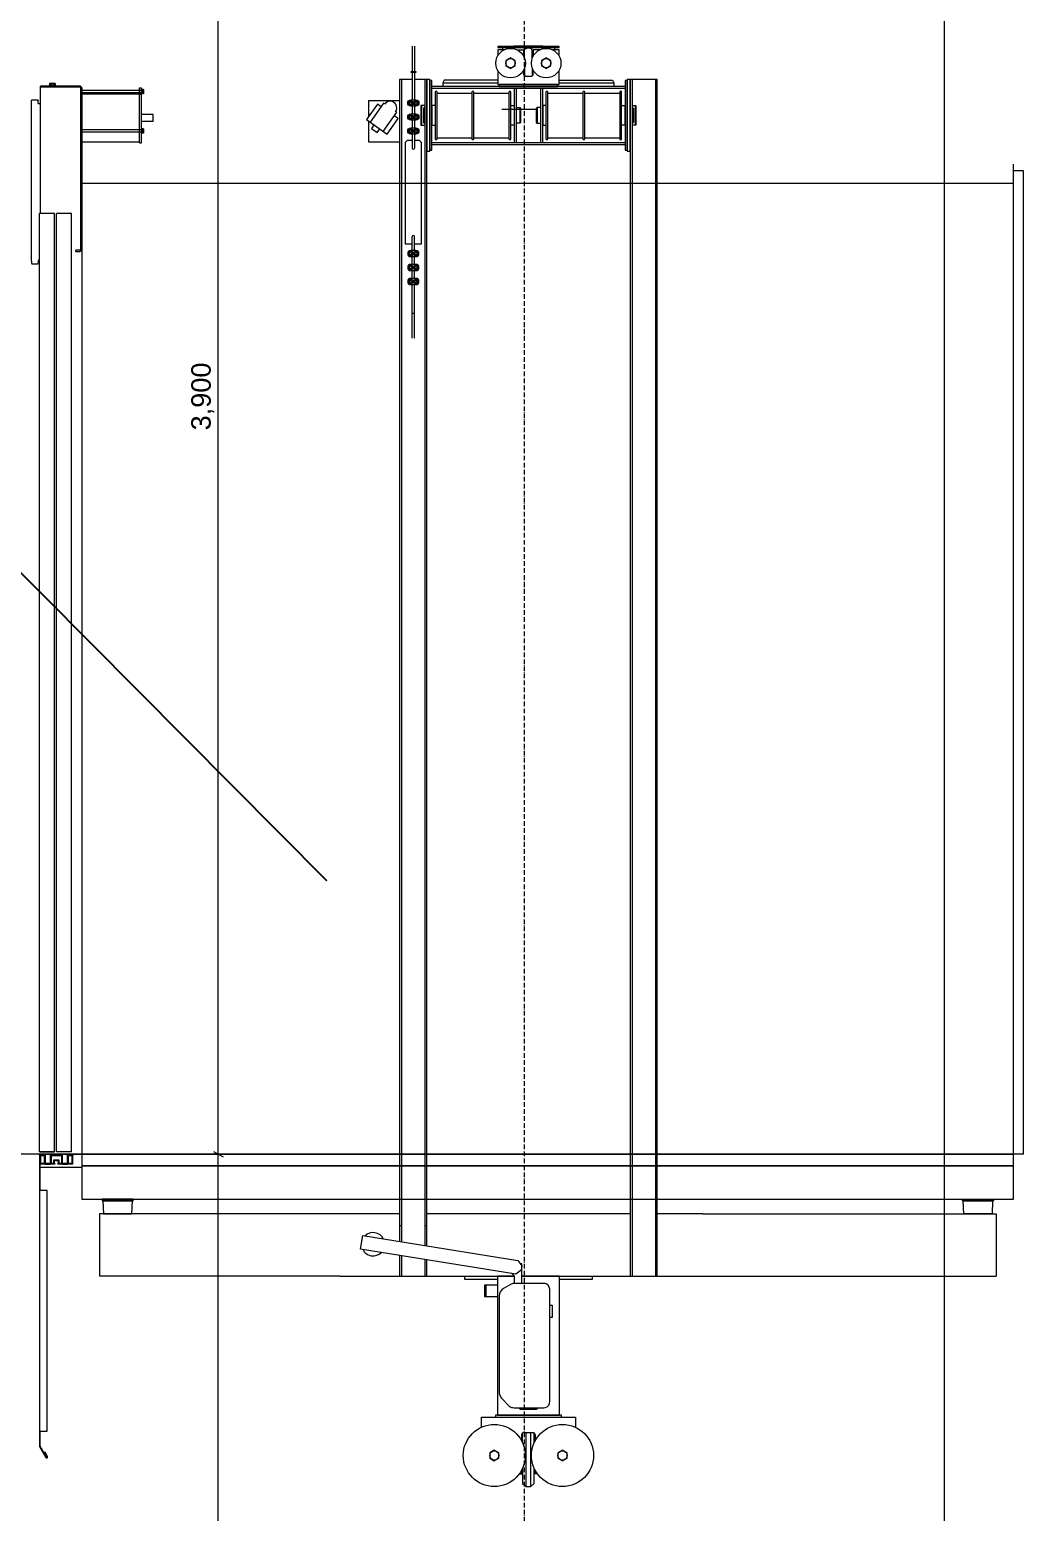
# Model space of a CAD drawing. Header units: millimetres. Extents: x -54677 to 188015, y -4000 to 32873.
# Drawn here: x -16426 to -13867, y 15278 to 19096 of the extents above; entities that cross this region are included whole.
import ezdxf

# ---------------------------------------------------------------- set-up
doc = ezdxf.new("R2010")
doc.units = ezdxf.units.MM
doc.header["$MEASUREMENT"] = 0
doc.linetypes.add('ACAD_ISO10W100', pattern=[18, 12, -3, 0, -3])
for name, color, linetype, lineweight in [('0_Pen_No__1', 7, 'Continuous', 13), ('2D Layer_Pen_No__1', 7, 'Continuous', 13), ('A-95-P_Text_1_50_GA_Pen_No__85', 8, 'Continuous', 20), ('New_A-95-D_1_20_Pen_No__1', 7, 'Continuous', 13)]:
    doc.layers.add(name, color=color, linetype=linetype, lineweight=lineweight)
doc.layers.add('New_A-95-D_1_20', color=7, linetype='Continuous')
doc.styles.add('GENERATED_STYLE_1', font='')
doc.styles.get('GENERATED_STYLE_1').set_extended_font_data('Arial')
doc.dimstyles.new('GENERATED_STYLE__2', dxfattribs={"dimtxt": 50, "dimasz": 19, "dimexe": 0.18, "dimexo": 50, "dimgap": 0.09, "dimtad": 1, "dimdec": 0, "dimzin": 0, "dimdsep": 46, "dimtxsty": 'GENERATED_STYLE_1', "dimblk": 'ARROWHEAD_2', "dimblk1": 'ARROWHEAD_2', "dimblk2": 'ARROWHEAD_2', "dimcen": 0.09, "dimclrd": 7, "dimclre": 7, "dimclrt": 7, "dimadec": 0, "dimazin": 0, "dimtfac": 1, "dimtdec": 4, "dimtmove": 0, "dimatfit": 3, "dimfxl": 1, "dimtolj": 1, "dimtzin": 0, "dimarcsym": 0})
doc.dimstyles.new('GENERATED_STYLE__5', dxfattribs={"dimtxt": 0.18, "dimasz": 36.48, "dimexe": 0.18, "dimexo": 0.0625, "dimgap": 0.09, "dimtad": 0, "dimtih": 1, "dimtoh": 1, "dimdec": 4, "dimzin": 0, "dimdsep": 46, "dimcen": 0.09, "dimadec": 0, "dimazin": 0, "dimtfac": 1, "dimtdec": 4, "dimtmove": 0, "dimatfit": 3, "dimldrblk": 'ARROWHEAD_5', "dimfxl": 1, "dimtolj": 1, "dimtzin": 0, "dimarcsym": 0})

# ---------------------------------------------------------------- blocks, each defined once
blk = doc.blocks.new('*D28')
at = {"layer": 'New_A-95-D_1_20_Pen_No__1', "linetype": 'Continuous'}
for p, q in [((-15922, 16200), (-16593.5, 16200)), ((-15953.3, 16207.2), (-15928.3, 16192.8)), ((-15940.8, 12150), (-15940.8, 16200)), ((-15922, 12150), (-16576.7, 12150)), ((-15953.3, 12157.2), (-15928.3, 12142.8))]:
    blk.add_line(p, q, dxfattribs=at)
at = {"layer": 'New_A-95-D_1_20_Pen_No__1', "insert": (-15950.8, 14089.2), "char_height": 50, "attachment_point": 7, "rotation": 90, "style": 'GENERATED_STYLE_1'}
blk.add_mtext('\\A1;{\\fArial|b0|i0|c0|p34;4,050}', dxfattribs=at)
blk = doc.blocks.new('ARROWHEAD_2')
at = {"color": 0, "linetype": 'Continuous', "lineweight": 0}
for p, q in [((0, 0), (-1, 0)), ((-0.38, -0.66), (0.38, 0.66))]:
    blk.add_line(p, q, dxfattribs=at)
blk = doc.blocks.new('*D29')
at = {"layer": 'New_A-95-D_1_20_Pen_No__1', "linetype": 'Continuous'}
for p, q in [((-15922, 20100), (-16506.7, 20100)), ((-15928.3, 20092.8), (-15953.3, 20107.2)), ((-15940.8, 20100), (-15940.8, 20112.2)), ((-15940.8, 16200), (-15940.8, 20100)), ((-15922, 16200), (-16593.5, 16200)), ((-15953.3, 16207.2), (-15928.3, 16192.8))]:
    blk.add_line(p, q, dxfattribs=at)
at = {"layer": 'New_A-95-D_1_20_Pen_No__1', "insert": (-15950.8, 18064.2), "char_height": 50, "attachment_point": 7, "rotation": 90, "style": 'GENERATED_STYLE_1'}
blk.add_mtext('\\A1;{\\fArial|b0|i0|c0|p34;3,900}', dxfattribs=at)
blk = doc.blocks.new('*D31')
at = {"layer": 'New_A-95-D_1_20_Pen_No__1', "linetype": 'Continuous'}
for p, q in [((-14051.2, 20100), (-16506.7, 20100)), ((-14057.4, 20092.8), (-14082.4, 20107.2)), ((-14069.9, 20100), (-14069.9, 20112.2)), ((-14069.9, -1350), (-14069.9, 20100)), ((-14051.2, -1350), (-16506.7, -1350)), ((-14082.4, -1342.8), (-14057.4, -1357.2)), ((-14069.9, -1362.2), (-14069.9, -1350))]:
    blk.add_line(p, q, dxfattribs=at)
at = {"layer": 'New_A-95-D_1_20_Pen_No__1', "insert": (-14079.9, 9270.1), "char_height": 50, "attachment_point": 7, "rotation": 90, "style": 'GENERATED_STYLE_1'}
blk.add_mtext('\\A1;{\\fArial|b0|i0|c0|p34;21,450}', dxfattribs=at)
blk = doc.blocks.new('ARROWHEAD_5')
at = {"color": 0, "linetype": 'Continuous', "lineweight": 0}
blk.add_line((0, 0), (-1, 0), dxfattribs=at)
blk.add_solid([(-1, 0.2679), (0, 0), (-1, -0.2679), (-1, 0.2679)], dxfattribs=at)

msp = doc.modelspace()

# ---------------------------------------------------------------- hatches: boundary and pattern name
at = {"layer": '0_Pen_No__1', "linetype": 'Continuous'}
msp.add_hatch(color=256, dxfattribs=at).paths.add_polyline_path([(-15432.1, 18988.9), (-15444.1, 18988.9), (-15444.1, 18985.9), (-15432.1, 18985.9)])

# ---------------------------------------------------------------- linework, layer by layer
for p, q in [((-15441.1, 19053.5), (-15441.1, 18915.3)), ((-15435.1, 19053.5), (-15435.1, 18915.3)), ((-15203.6, 19044.6), (-15220.7, 19044.6)), ((-15220.7, 19044.6), (-15220.7, 19028.8)), ((-15208.7, 19050.8), (-15208.7, 19044.6)), ((-15192.7, 19050.8), (-15192.7, 19047.9)), ((-15171.5, 19044.6), (-15154.2, 19044.6)), ((-15154.2, 19044.6), (-15154.2, 19028.4)), ((-15152.4, 19040.1), (-15151.7, 19042.7)), ((-15152.4, 19024.6), (-15152.4, 19040.1)), ((-15151.7, 19023), (-15151.7, 19045.2)), ((-15131.7, 19023), (-15131.7, 19045.2)), ((-15131, 19040.1), (-15131.7, 19042.7)), ((-15131, 19024.6), (-15131, 19040.1)), ((-15111.9, 19044.6), (-15129.2, 19044.6)), ((-15129.2, 19044.6), (-15129.2, 19028.4)), ((-15090.7, 19050.8), (-15090.7, 19047.9)), ((-15062.7, 19044.6), (-15079.8, 19044.6)), ((-15074.7, 19050.8), (-15074.7, 19044.6)), ((-15062.7, 19028.8), (-15062.7, 19044.6)), ((-15441.1, 18988.9), (-15435.1, 18988.9)), ((-15220.7, 18991.3), (-15220.7, 18955.1)), ((-15154.2, 18991.8), (-15154.2, 18981.1)), ((-15152.4, 18995.6), (-15152.4, 18980.1)), ((-15152.4, 18980.1), (-15151.7, 18977.5)), ((-15151.7, 18997.2), (-15151.7, 18977.1)), ((-15131.7, 18997.2), (-15131.7, 18977.1)), ((-15131, 18980.1), (-15131.7, 18977.5)), ((-15131, 18995.4), (-15131, 18980.1)), ((-15129.2, 18981.1), (-15129.2, 18991.8)), ((-15062.7, 18955.1), (-15062.7, 18991.5)), ((-16297.4, 18951), (-16398.1, 18951)), ((-16398.1, 18622.9), (-16398.1, 18951)), ((-16297.4, 18948), (-16398.1, 18948)), ((-16297.4, 18948), (-16398.1, 18948)), ((-16377.1, 18952.4), (-16359.1, 18952.4)), ((-16377.1, 18952.4), (-16377.1, 18951)), ((-16377.1, 18951), (-16359.1, 18951)), ((-16374.6, 18957.9), (-16375.6, 18957.3)), ((-16375.6, 18957.3), (-16375.6, 18952.4)), ((-16360.6, 18952.4), (-16375.6, 18952.4)), ((-16361.6, 18957.9), (-16374.6, 18957.9)), ((-16371.9, 18957.3), (-16371.9, 18952.4)), ((-16371.9, 18957.3), (-16371.9, 18952.4)), ((-16364.4, 18957.3), (-16364.4, 18952.4)), ((-16364.4, 18957.3), (-16364.4, 18952.4)), ((-16361.6, 18957.9), (-16360.6, 18957.3)), ((-16360.6, 18957.3), (-16360.6, 18952.4)), ((-16359.1, 18952.4), (-16359.1, 18951)), ((-16297.4, 18951), (-16337, 18951)), ((-16294.7, 18530.7), (-16294.7, 18945.3)), ((-16291.7, 18945.3), (-16291.7, 16200)), ((-16291.7, 18945.3), (-16291.7, 18530.7)), ((-16143.7, 18805), (-16143.7, 18946.5)), ((-16143.7, 18946.5), (-16138.7, 18946.5)), ((-16138.7, 18805), (-16138.7, 18946.5)), ((-16138.7, 18942), (-16138.7, 18931)), ((-16137.1, 18942), (-16138.7, 18942)), ((-16137.1, 18942.3), (-16137.1, 18930.7)), ((-16133.6, 18942.3), (-16137.1, 18942.3)), ((-16137.1, 18942), (-16137.1, 18931)), ((-16133.1, 18941.5), (-16133.6, 18942.3)), ((-16133.1, 18931.5), (-16133.1, 18941.5)), ((-15468.7, 18968.1), (-15468.7, 15974.1)), ((-15408.7, 18968.1), (-15408.7, 15964.5)), ((-14892.7, 18950.1), (-15390.7, 18950.1)), ((-14892.7, 18945.1), (-15390.7, 18945.1)), ((-15358.5, 18966.3), (-15361.7, 18959.3)), ((-15361.7, 18959.3), (-15361.7, 18950.1)), ((-15361.7, 18959.3), (-15220.7, 18959.3)), ((-15220.7, 18966.3), (-15358.5, 18966.3)), ((-15220.7, 18955.1), (-15062.7, 18955.1)), ((-15178.2, 18945.1), (-15178.2, 18805.1)), ((-15173.2, 18945.1), (-15173.2, 18805.1)), ((-15149.7, 18976.6), (-15133.7, 18976.6)), ((-15110.2, 18945.1), (-15110.2, 18805.1)), ((-15105.2, 18945.1), (-15105.2, 18805.1)), ((-15062.7, 18966.3), (-14925, 18966.3)), ((-15062.7, 18959.3), (-14921.7, 18959.3)), ((-14925, 18966.3), (-14921.7, 18959.3)), ((-14921.7, 18959.3), (-14921.7, 18950.1)), ((-14874.7, 18968.1), (-14874.7, 15886.1)), ((-14814.7, 18968.1), (-14814.7, 15886.1)), ((-16421.7, 18500), (-16421.7, 18914)), ((-16418.7, 18915.9), (-16412.7, 18915.9)), ((-16412.7, 18915.9), (-16406.7, 18915.9)), ((-16404.7, 18906.5), (-16404.7, 18914)), ((-16404.7, 18906.5), (-16400.6, 18906.5)), ((-16143.7, 18939.5), (-16291.7, 18939.5)), ((-16143.7, 18933.5), (-16291.7, 18933.5)), ((-16291.7, 18931), (-16143.7, 18931)), ((-16138.7, 18940), (-16143.7, 18940)), ((-16143.7, 18933), (-16143.7, 18940)), ((-16137.1, 18939.5), (-16143.7, 18939.5)), ((-16137.1, 18933.5), (-16143.7, 18933.5)), ((-16138.7, 18933), (-16143.7, 18933)), ((-16143.7, 18807), (-16143.7, 18931)), ((-16138.7, 18929.4), (-16143.7, 18929.4)), ((-16138.7, 18929.4), (-16143.7, 18929.4)), ((-16137.1, 18939.6), (-16138.7, 18939.6)), ((-16137.1, 18933.4), (-16138.7, 18933.4)), ((-16137.1, 18931), (-16138.7, 18931)), ((-16133.6, 18939.4), (-16137.1, 18939.4)), ((-16133.6, 18939.4), (-16137.1, 18939.4)), ((-16133.6, 18933.6), (-16137.1, 18933.6)), ((-16133.6, 18933.6), (-16137.1, 18933.6)), ((-16133.6, 18930.7), (-16137.1, 18930.7)), ((-16133.1, 18931.5), (-16133.6, 18930.7)), ((-15530.7, 18904.8), (-15558.8, 18864.6)), ((-15473.7, 18912.6), (-15553.7, 18912.6)), ((-15553.7, 18912.6), (-15553.7, 18871.9)), ((-15514.6, 18906.9), (-15549, 18857.8)), ((-15520.9, 18897.9), (-15530.7, 18904.8)), ((-15511.7, 18904.9), (-15514.6, 18906.9)), ((-15377, 18933.1), (-15287, 18933.1)), ((-15282, 18933.1), (-15192, 18933.1)), ((-15091.5, 18933.1), (-15001.5, 18933.1)), ((-14996.5, 18933.1), (-14906.5, 18933.1)), ((-16136.2, 18878), (-16138.7, 18878.7)), ((-16108.2, 18878), (-16136.2, 18878)), ((-16108.2, 18860), (-16108.2, 18878)), ((-15515.4, 18834.2), (-15481, 18883.4)), ((-15505.6, 18827.4), (-15477.5, 18867.5)), ((-15477.5, 18867.5), (-15487.3, 18874.4)), ((-15481, 18883.4), (-15483.9, 18885.4)), ((-15441.1, 18899.3), (-15441.1, 18879.3)), ((-15435.1, 18899.3), (-15435.1, 18879.3)), ((-15410, 18895.6), (-15412, 18893.6)), ((-15412, 18893.6), (-15412, 18857.6)), ((-15408.7, 18895.6), (-15410, 18895.6)), ((-15410, 18895.6), (-15410, 18855.6)), ((-15390.7, 18895.6), (-15390.4, 18895.6)), ((-15382, 18900.6), (-15390.4, 18900.6)), ((-15390.4, 18900.6), (-15390.4, 18850.6)), ((-15210.4, 18891.2), (-15162, 18891.2)), ((-15187, 18900.6), (-15178.6, 18900.6)), ((-15178.6, 18900.6), (-15178.6, 18850.6)), ((-15178.6, 18895.6), (-15178.2, 18895.6)), ((-15173.2, 18895.6), (-15164, 18895.6)), ((-15164, 18895.6), (-15162, 18893.6)), ((-15164, 18895.6), (-15164, 18855.6)), ((-15162, 18893.6), (-15162, 18857.6)), ((-15162, 18891.2), (-15121.4, 18891.2)), ((-15119.4, 18895.6), (-15121.4, 18893.6)), ((-15121.4, 18893.6), (-15121.4, 18857.6)), ((-15110.2, 18895.6), (-15119.4, 18895.6)), ((-15119.4, 18895.6), (-15119.4, 18855.6)), ((-15105.2, 18895.6), (-15104.9, 18895.6)), ((-15096.5, 18900.6), (-15104.9, 18900.6)), ((-15104.9, 18900.6), (-15104.9, 18850.6)), ((-14901.5, 18900.6), (-14893.1, 18900.6)), ((-14893.1, 18900.6), (-14893.1, 18850.6)), ((-14893.1, 18895.6), (-14892.7, 18895.6)), ((-14874.7, 18900.6), (-14864.7, 18900.6)), ((-14874.7, 18895.6), (-14873.4, 18895.6)), ((-14873.4, 18895.6), (-14871.4, 18893.6)), ((-14873.4, 18895.6), (-14873.4, 18855.6)), ((-14871.4, 18893.6), (-14871.4, 18857.6)), ((-14866.7, 18900.6), (-14866.7, 18850.6)), ((-14864.7, 18900.6), (-14864.7, 18850.6)), ((-16143.7, 18838.2), (-16291.7, 18838.2)), ((-16143.7, 18832.2), (-16291.7, 18832.2)), ((-16137.1, 18838.2), (-16143.7, 18838.2)), ((-16137.1, 18832.2), (-16143.7, 18832.2)), ((-16136.2, 18860), (-16138.7, 18859.3)), ((-16138.7, 18840.7), (-16138.7, 18829.7)), ((-16137.1, 18840.7), (-16138.7, 18840.7)), ((-16137.1, 18838.3), (-16138.7, 18838.3)), ((-16137.1, 18832.1), (-16138.7, 18832.1)), ((-16137.1, 18829.7), (-16138.7, 18829.7)), ((-16137.1, 18841), (-16137.1, 18829.5)), ((-16133.6, 18841), (-16137.1, 18841)), ((-16137.1, 18840.7), (-16137.1, 18829.7)), ((-16133.6, 18838.1), (-16137.1, 18838.1)), ((-16133.6, 18838.1), (-16137.1, 18838.1)), ((-16133.6, 18832.4), (-16137.1, 18832.4)), ((-16133.6, 18832.4), (-16137.1, 18832.4)), ((-16133.6, 18829.5), (-16137.1, 18829.5)), ((-16108.2, 18860), (-16136.2, 18860)), ((-16133.1, 18840.2), (-16133.6, 18841)), ((-16133.1, 18830.2), (-16133.6, 18829.5)), ((-16133.1, 18830.2), (-16133.1, 18840.2)), ((-15558.8, 18864.6), (-15505.6, 18827.4)), ((-15553.7, 18861.1), (-15553.7, 18807.6)), ((-15539.6, 18851.2), (-15546.2, 18841.7)), ((-15546.2, 18841.7), (-15531.4, 18831.4)), ((-15531.4, 18831.4), (-15524.8, 18840.8)), ((-15441.1, 18863.3), (-15441.1, 18843.3)), ((-15441.1, 18827.3), (-15441.1, 18791.5)), ((-15435.1, 18863.3), (-15435.1, 18843.3)), ((-15435.1, 18827.3), (-15435.1, 18791.5)), ((-15412, 18857.6), (-15410, 18855.6)), ((-15410, 18855.6), (-15408.7, 18855.6)), ((-15390.7, 18855.6), (-15390.4, 18855.6)), ((-15390.4, 18850.6), (-15382, 18850.6)), ((-15178.6, 18850.6), (-15187, 18850.6)), ((-15178.6, 18855.6), (-15178.2, 18855.6)), ((-15164, 18855.6), (-15173.2, 18855.6)), ((-15162, 18857.6), (-15164, 18855.6)), ((-15121.4, 18857.6), (-15119.4, 18855.6)), ((-15119.4, 18855.6), (-15110.2, 18855.6)), ((-15105.2, 18855.6), (-15104.9, 18855.6)), ((-15104.9, 18850.6), (-15096.5, 18850.6)), ((-14893.1, 18850.6), (-14901.5, 18850.6)), ((-14893.1, 18855.6), (-14892.7, 18855.6)), ((-14873.4, 18855.6), (-14874.7, 18855.6)), ((-14864.7, 18850.6), (-14874.7, 18850.6)), ((-14871.4, 18857.6), (-14873.4, 18855.6)), ((-16291.7, 18807), (-16143.7, 18807)), ((-16143.7, 18805), (-16138.7, 18805)), ((-15553.7, 18807.6), (-15473.7, 18807.6)), ((-14892.7, 18805.1), (-15390.7, 18805.1)), ((-14892.7, 18800.1), (-15390.7, 18800.1)), ((-15377, 18818.1), (-15287, 18818.1)), ((-15282, 18818.1), (-15192, 18818.1)), ((-15091.5, 18818.1), (-15001.5, 18818.1)), ((-14996.5, 18818.1), (-14906.5, 18818.1)), ((-13891.7, 18733.1), (-13891.7, 18750.1)), ((-13891.7, 16200.1), (-13891.7, 18733.1)), ((-13866.7, 18733.1), (-13891.7, 18733.1)), ((-13866.7, 16200.1), (-13866.7, 18733.1)), ((-13891.7, 18700.1), (-16291.7, 18700.1)), ((-16401.4, 16205.9), (-16401.4, 18622.9)), ((-16362.7, 18622.9), (-16401.4, 18622.9)), ((-16362.7, 16205.9), (-16362.7, 18622.9)), ((-16357.7, 16205.9), (-16357.7, 18622.9)), ((-16319, 18622.9), (-16357.7, 18622.9)), ((-16319, 16205.9), (-16319, 18622.9)), ((-15441.1, 18527.7), (-15441.1, 18563.5)), ((-15435.1, 18527.7), (-15435.1, 18563.5)), ((-16297.4, 18528), (-16307.7, 18528)), ((-16307.7, 18525), (-16307.7, 18528)), ((-16307.7, 18525), (-16297.4, 18525)), ((-16294.7, 18530.7), (-16294.7, 18535.2)), ((-16421.7, 18500), (-16421.7, 18495)), ((-16418.7, 18493), (-16412.7, 18493)), ((-16412.7, 18493), (-16406.2, 18493)), ((-16404.7, 18501), (-16404.7, 18495)), ((-16401.4, 18502.5), (-16403.2, 18502.5)), ((-15441.1, 18491.7), (-15441.1, 18511.7)), ((-15435.1, 18491.7), (-15435.1, 18511.7)), ((-15441.1, 18455.7), (-15441.1, 18475.7)), ((-15435.1, 18455.7), (-15435.1, 18475.7)), ((-15441.1, 18301.4), (-15441.1, 18439.7)), ((-15435.1, 18301.4), (-15435.1, 18439.7)), ((-15441.1, 18366), (-15435.1, 18366)), ((-16401.7, 16200), (-16396.6, 16200)), ((-16401.7, 16198), (-16401.7, 16200)), ((-16399.7, 16198), (-16401.7, 16198)), ((-16401.4, 16205.9), (-16362.7, 16205.9)), ((-16362.7, 16205.9), (-16400.2, 16205.9)), ((-16399.7, 16174), (-16399.7, 16198)), ((-16397.7, 16176.5), (-16397.7, 16196.5)), ((-16397.2, 16197), (-16389.8, 16197)), ((-16396.6, 16200), (-16396.6, 16199)), ((-16392, 16199), (-16396.6, 16199)), ((-16392, 16200), (-16392, 16199)), ((-16392, 16200), (-16387.8, 16200)), ((-16389.8, 16197), (-16388.8, 16196)), ((-16388.8, 16196), (-16388.8, 16176.5)), ((-16386.8, 16199), (-16387.8, 16200)), ((-16386.8, 16199), (-16386.8, 16176.5)), ((-16371.6, 16200), (-16372.6, 16199)), ((-16372.6, 16176.5), (-16372.6, 16199)), ((-16371.6, 16200), (-16369.2, 16200)), ((-16370.6, 16195.5), (-16369.1, 16197)), ((-16370.6, 16176.5), (-16370.6, 16195.5)), ((-16369.2, 16200), (-16369.2, 16199)), ((-16364.6, 16199), (-16369.2, 16199)), ((-16369.1, 16197), (-16345.8, 16197)), ((-16364.6, 16200), (-16360, 16200)), ((-16364.6, 16200), (-16364.6, 16199)), ((-16360, 16200), (-16360, 16199)), ((-16355.4, 16199), (-16360, 16199)), ((-16319, 16205.9), (-16357.7, 16205.9)), ((-16355.4, 16200), (-16355.4, 16199)), ((-16355.4, 16200), (-16350.8, 16200)), ((-16350.8, 16200), (-16350.8, 16199)), ((-16350.8, 16199), (-16346.2, 16199)), ((-16346.2, 16200), (-16343.8, 16200)), ((-16346.2, 16200), (-16346.2, 16199)), ((-16345.8, 16197), (-16344.8, 16196)), ((-16344.8, 16196), (-16344.8, 16176.5)), ((-16342.8, 16199), (-16343.8, 16200)), ((-16342.8, 16199), (-16342.8, 16176.5)), ((-16327.6, 16200), (-16328.6, 16199)), ((-16328.6, 16176.5), (-16328.6, 16199)), ((-16327.6, 16200), (-16323.5, 16200)), ((-16326.6, 16196), (-16325.6, 16197)), ((-16326.6, 16176.5), (-16326.6, 16196)), ((-16325.6, 16197), (-16318.2, 16197)), ((-16323.5, 16200), (-16323.5, 16199)), ((-16318.9, 16199), (-16323.5, 16199)), ((-16318.9, 16200), (-16314.7, 16200)), ((-16318.9, 16200), (-16318.9, 16199)), ((-16317.7, 16196.5), (-16317.7, 16176.5)), ((-16313.7, 16198), (-16315.7, 16198)), ((-16315.7, 16198), (-16315.7, 16174)), ((-16313.7, 16199), (-16314.7, 16200)), ((-16313.7, 16199), (-16313.7, 16198)), ((-16291.7, 16200.1), (-13891.7, 16200.1)), ((-13866.7, 16200.1), (-13891.7, 16200.1)), ((-16361.2, 16174), (-16399.7, 16174)), ((-16389.3, 16176), (-16397.2, 16176)), ((-16386.3, 16176), (-16373.1, 16176)), ((-16373.1, 16176), (-16386.3, 16176)), ((-16386.2, 16176), (-16386.2, 16174)), ((-16386.2, 16174), (-16373.2, 16174)), ((-16373.2, 16176), (-16373.2, 16174)), ((-16365.4, 16176), (-16370.1, 16176)), ((-16364.9, 16184.5), (-16364.9, 16176.5)), ((-16351, 16185), (-16364.4, 16185)), ((-16352.5, 16183), (-16362.9, 16183)), ((-16362.9, 16183), (-16362.9, 16176)), ((-16362.9, 16176), (-16361.2, 16176)), ((-16361.2, 16176), (-16361.2, 16174)), ((-16354.2, 16176), (-16352.5, 16176)), ((-16354.2, 16174), (-16354.2, 16176)), ((-16315.7, 16174), (-16354.2, 16174)), ((-16352.5, 16176), (-16352.5, 16183)), ((-16350.5, 16176.5), (-16350.5, 16184.5)), ((-16345.3, 16176), (-16350, 16176)), ((-16342.3, 16176), (-16329.1, 16176)), ((-16329.1, 16176), (-16342.3, 16176)), ((-16342.2, 16176), (-16342.2, 16174)), ((-16342.2, 16174), (-16329.2, 16174)), ((-16329.2, 16176), (-16329.2, 16174)), ((-16318.2, 16176), (-16326.1, 16176)), ((-15627.2, 16046.1), (-16246.7, 16046.1)), ((-16246.7, 16046.1), (-16246.7, 15886.1)), ((-14692.1, 16046.1), (-13936.8, 16046.1)), ((-13936.8, 16046.1), (-13936.8, 15886.1)), ((-15473.7, 16016.1), (-15468.7, 16016.1)), ((-15408.7, 16016.1), (-15403.7, 16016.1)), ((-15574.1, 15955.6), (-15568.6, 15990.2)), ((-15568.6, 15990.2), (-15168.7, 15925.9)), ((-15174.3, 15891.3), (-15574.1, 15955.6)), ((-15468.7, 15938.7), (-15468.7, 15886.1)), ((-15408.7, 15929), (-15408.7, 15886.1)), ((-15168.7, 15925.9), (-15158.8, 15912.1)), ((-15627.2, 15886.1), (-16246.7, 15886.1)), ((-15306.7, 15886.1), (-15306.7, 15878.1)), ((-15184.7, 15892.9), (-15178.7, 15886.9)), ((-15178.7, 15886.9), (-15178.7, 15867.1)), ((-15160.5, 15901.3), (-15174.3, 15891.3)), ((-15158.7, 15917.9), (-15163, 15917.9)), ((-15158.8, 15912.1), (-15160.5, 15901.3)), ((-15158.7, 15867.1), (-15158.7, 15917.9)), ((-14976.7, 15878.1), (-14976.7, 15886.1)), ((-14692.1, 15886.1), (-13936.8, 15886.1)), ((-15306.7, 15878.1), (-15221.7, 15878.1)), ((-15221.7, 15863.1), (-15254.7, 15863.1)), ((-15254.7, 15863.1), (-15254.7, 15833.1)), ((-15251.7, 15863.1), (-15251.7, 15833.1)), ((-15061.7, 15878.1), (-14976.7, 15878.1)), ((-15254.7, 15833.1), (-15221.7, 15833.1)), ((-15086.7, 15811.1), (-15080.7, 15811.1)), ((-15080.7, 15811.1), (-15080.7, 15779.1)), ((-15080.7, 15779.1), (-15086.7, 15779.1)), ((-15162.7, 15543.6), (-15120.7, 15543.6)), ((-15262.7, 15496.8), (-15262.7, 15523.1)), ((-15262.7, 15523.1), (-15020.7, 15523.1)), ((-15020.7, 15523.1), (-15020.7, 15496.8)), ((-15158.7, 15461.3), (-15158.7, 15478.1)), ((-15156.7, 15457.4), (-15156.7, 15482.1)), ((-15153.7, 15483.1), (-15129.7, 15483.1)), ((-15147.7, 15344.1), (-15147.7, 15483.1)), ((-15135.7, 15344.1), (-15135.7, 15483.1)), ((-15126.7, 15457.4), (-15126.7, 15482.1)), ((-15124.7, 15478.1), (-15124.7, 15461.3)), ((-15156.7, 15390.9), (-15156.7, 15352.1)), ((-15126.7, 15352.1), (-15126.7, 15390.9)), ((-15165.2, 15376.6), (-15158.7, 15376.6)), ((-15158.7, 15376.6), (-15158.7, 15387)), ((-15156.7, 15352.1), (-15147.7, 15344.1)), ((-15135.7, 15344.1), (-15126.7, 15352.1)), ((-15124.7, 15376.6), (-15124.7, 15387)), ((-15118.3, 15376.6), (-15124.7, 15376.6)), ((-15147.7, 15344.1), (-15135.7, 15344.1))]:
    msp.add_line(p, q, dxfattribs=at)
at = {"layer": '0_Pen_No__1', "linetype": 'Continuous', "flags": 128}
for points in [[(-15220.7, 19050.8), (-15062.7, 19050.8), (-15062.7, 19053.1), (-15220.7, 19053.1)], [(-15199.5, 19003.3), (-15187.6, 18996.4), (-15175.7, 19003.3), (-15175.7, 19017), (-15187.6, 19023.9), (-15199.5, 19017)], [(-15179.2, 19053.1), (-15104.2, 19053.1), (-15104.2, 19053.4), (-15179.2, 19053.4)], [(-15107.8, 19003.3), (-15095.9, 18996.4), (-15084, 19003.3), (-15084, 19017), (-15095.9, 19023.9), (-15107.8, 19017)], [(-15432.1, 18985.9), (-15444.1, 18985.9), (-15444.1, 18988.9), (-15432.1, 18988.9)], [(-15403.7, 18783.1), (-15395.7, 18783.1), (-15395.7, 18968.1), (-15403.7, 18968.1)], [(-15395.7, 18785.6), (-15390.7, 18785.6), (-15390.7, 18965.6), (-15395.7, 18965.6)], [(-15216.7, 18950.1), (-15066.7, 18950.1), (-15066.7, 18955.1), (-15216.7, 18955.1)], [(-14892.7, 18785.6), (-14887.7, 18785.6), (-14887.7, 18965.6), (-14892.7, 18965.6)], [(-14887.7, 18783.1), (-14879.7, 18783.1), (-14879.7, 18968.1), (-14887.7, 18968.1)], [(-14879.7, 15886.1), (-14809.7, 15886.1), (-14809.7, 18968.1), (-14879.7, 18968.1)], [(-15449.6, 18904.4), (-15444.6, 18901.5), (-15439.6, 18904.4), (-15439.6, 18910.1), (-15444.6, 18913), (-15449.6, 18910.1)], [(-15436.6, 18904.4), (-15431.6, 18901.5), (-15426.6, 18904.4), (-15426.6, 18910.1), (-15431.6, 18913), (-15436.6, 18910.1)], [(-15449.6, 18868.4), (-15444.6, 18865.5), (-15439.6, 18868.4), (-15439.6, 18874.1), (-15444.6, 18877), (-15449.6, 18874.1)], [(-15436.6, 18868.4), (-15431.6, 18865.5), (-15426.6, 18868.4), (-15426.6, 18874.1), (-15431.6, 18877), (-15436.6, 18874.1)], [(-15449.6, 18832.4), (-15444.6, 18829.5), (-15439.6, 18832.4), (-15439.6, 18838.1), (-15444.6, 18841), (-15449.6, 18838.1)], [(-15436.6, 18832.4), (-15431.6, 18829.5), (-15426.6, 18832.4), (-15426.6, 18838.1), (-15431.6, 18841), (-15436.6, 18838.1)], [(-15449.6, 18522.5), (-15444.6, 18525.4), (-15439.6, 18522.5), (-15439.6, 18516.8), (-15444.6, 18513.9), (-15449.6, 18516.8)], [(-15436.6, 18522.5), (-15431.6, 18525.4), (-15426.6, 18522.5), (-15426.6, 18516.8), (-15431.6, 18513.9), (-15436.6, 18516.8)], [(-15449.6, 18486.5), (-15444.6, 18489.4), (-15439.6, 18486.5), (-15439.6, 18480.8), (-15444.6, 18477.9), (-15449.6, 18480.8)], [(-15436.6, 18486.5), (-15431.6, 18489.4), (-15426.6, 18486.5), (-15426.6, 18480.8), (-15431.6, 18477.9), (-15436.6, 18480.8)], [(-15449.6, 18450.5), (-15444.6, 18453.4), (-15439.6, 18450.5), (-15439.6, 18444.8), (-15444.6, 18441.9), (-15449.6, 18444.8)], [(-15436.6, 18450.5), (-15431.6, 18453.4), (-15426.6, 18450.5), (-15426.6, 18444.8), (-15431.6, 18441.9), (-15436.6, 18444.8)], [(-13891.7, 16200.1), (-16291.7, 16200.1), (-16291.7, 16170.1), (-13891.7, 16170.1)], [(-13891.7, 16170.1), (-16291.7, 16170.1), (-16291.7, 16084.1), (-13891.7, 16084.1)], [(-16239.7, 16080.1), (-16159.7, 16080.1), (-16159.7, 16084.1), (-16239.7, 16084.1)], [(-16236.3, 16046.1), (-16163.1, 16046.1), (-16161.7, 16080.1), (-16237.7, 16080.1)], [(-13943.8, 16080.1), (-14023.8, 16080.1), (-14023.8, 16084.1), (-13943.8, 16084.1)], [(-13947.3, 16046.1), (-14020.4, 16046.1), (-14021.8, 16080.1), (-13945.8, 16080.1)], [(-15226.7, 15523.1), (-15056.7, 15523.1), (-15056.7, 15528.1), (-15226.7, 15528.1)], [(-15241.4, 15417.3), (-15229.5, 15410.4), (-15217.6, 15417.3), (-15217.6, 15431), (-15229.5, 15437.9), (-15241.4, 15431)], [(-15065.9, 15417.3), (-15054, 15410.4), (-15042.1, 15417.3), (-15042.1, 15431), (-15054, 15437.9), (-15065.9, 15431)]]:
    msp.add_lwpolyline(points, close=True, dxfattribs=at)
for points in [[(-15441.1, 18968.1), (-15473.7, 18968.1), (-15473.7, 15974.9)], [(-15403.7, 15963.7), (-15403.7, 18968.1), (-15435.1, 18968.1)], [(-15408.7, 18900.6), (-15418.7, 18900.6), (-15418.7, 18850.6), (-15408.7, 18850.6)], [(-15416.7, 18900.6), (-15416.7, 18850.6)], [(-15458.1, 18543.5), (-15458.1, 18806.5), (-15453.1, 18811.5), (-15441.1, 18811.5)], [(-15435.1, 18811.5), (-15423.1, 18811.5), (-15418.1, 18806.5), (-15418.1, 18543.5), (-15435.1, 18543.5)], [(-15441.1, 18543.5), (-15458.1, 18543.5)], [(-16401.7, 16200), (-16291.7, 16200), (-16291.7, 16166), (-16399.7, 16166)], [(-16401.2, 15486.5), (-16381.2, 15486.5), (-16381.2, 16106.5), (-16401.2, 16106.5)], [(-15473.7, 16046.1), (-15627.2, 16046.1)], [(-14879.7, 16046.1), (-15403.7, 16046.1)], [(-14692.1, 16046.1), (-14809.7, 16046.1)], [(-15473.7, 15939.5), (-15473.7, 15886.1), (-15403.7, 15886.1), (-15403.7, 15928.2)], [(-15627.2, 15886.1), (-15178.7, 15886.1)], [(-15178.7, 15886.1), (-15221.7, 15886.1), (-15221.7, 15528.1), (-15061.7, 15528.1), (-15061.7, 15886.1), (-15158.7, 15886.1)], [(-15158.7, 15886.1), (-14692.1, 15886.1)]]:
    msp.add_lwpolyline(points, dxfattribs=at)
for points in [[(-15444.6, 18899.3, -1), (-15444.6, 18915.3), (-15431.6, 18915.3, -1), (-15431.6, 18899.3)], [(-15382, 18815.6, 1), (-15377, 18815.6), (-15377, 18935.6, 1), (-15382, 18935.6)], [(-15287, 18815.6, 1), (-15282, 18815.6), (-15282, 18935.6, 1), (-15287, 18935.6)], [(-15192, 18815.6, 1), (-15187, 18815.6), (-15187, 18935.6, 1), (-15192, 18935.6)], [(-15096.5, 18815.6, 1), (-15091.5, 18815.6), (-15091.5, 18935.6, 1), (-15096.5, 18935.6)], [(-15001.5, 18815.6, 1), (-14996.5, 18815.6), (-14996.5, 18935.6, 1), (-15001.5, 18935.6)], [(-14906.5, 18815.6, 1), (-14901.5, 18815.6), (-14901.5, 18935.6, 1), (-14906.5, 18935.6)], [(-15444.6, 18863.3, -1), (-15444.6, 18879.3), (-15431.6, 18879.3, -1), (-15431.6, 18863.3)], [(-15444.6, 18827.3, -1), (-15444.6, 18843.3), (-15431.6, 18843.3, -1), (-15431.6, 18827.3)], [(-15444.6, 18527.7, 1), (-15444.6, 18511.7), (-15431.6, 18511.7, 1), (-15431.6, 18527.7)], [(-15444.6, 18491.7, 1), (-15444.6, 18475.7), (-15431.6, 18475.7, 1), (-15431.6, 18491.7)], [(-15444.6, 18455.7, 1), (-15444.6, 18439.7), (-15431.6, 18439.7, 1), (-15431.6, 18455.7)], [(-15210.6, 15571.6), (-15191.1, 15551.2, 0.188202), (-15178.7, 15547.1), (-15101.7, 15547.1, 0.414214), (-15086.7, 15562.1), (-15086.7, 15852.1, 0.414214), (-15101.7, 15867.1), (-15178.7, 15867.1, 0.125103), (-15188, 15864.5), (-15205.7, 15854.3, 0.267949), (-15217.2, 15834.3), (-15217.2, 15588.1, 0.192741)]]:
    msp.add_lwpolyline(points, format="xyb", close=True, dxfattribs=at)
msp.add_lwpolyline([(-16399.7, 16106.5), (-16399.7, 16196.5), (-16401.2, 16196.5), (-16401.2, 15449, 0.131652), (-16400.8, 15447.5), (-16384.4, 15419.1, 1), (-16380.5, 15421.4), (-16386.9, 15432.4), (-16388.2, 15431.7), (-16381.8, 15420.6, -1), (-16383.1, 15419.9), (-16399.5, 15448.3, -0.131652), (-16399.7, 15449), (-16399.7, 15486.5)], format="xyb", dxfattribs=at)
at = {"layer": '0_Pen_No__1', "linetype": 'Continuous'}
for centre, radius in [((-15187.6, 19010.1), 38.1), ((-15187.6, 19010.1), 11.9), ((-15095.9, 19010.1), 38.1), ((-15095.9, 19010.1), 11.9), ((-15444.6, 18907.3), 6), ((-15444.6, 18907.3), 5), ((-15444.6, 18907.3), 3), ((-15431.6, 18907.3), 6), ((-15431.6, 18907.3), 5), ((-15431.6, 18907.3), 3), ((-15444.6, 18871.3), 6), ((-15444.6, 18871.3), 5), ((-15444.6, 18871.3), 3), ((-15431.6, 18871.3), 6), ((-15431.6, 18871.3), 5), ((-15431.6, 18871.3), 3), ((-15444.6, 18835.3), 6), ((-15444.6, 18835.3), 5), ((-15444.6, 18835.3), 3), ((-15431.6, 18835.3), 6), ((-15431.6, 18835.3), 5), ((-15431.6, 18835.3), 3), ((-15444.6, 18519.7), 6), ((-15444.6, 18519.7), 5), ((-15444.6, 18519.7), 3), ((-15431.6, 18519.7), 6), ((-15431.6, 18519.7), 5), ((-15431.6, 18519.7), 3), ((-15444.6, 18483.7), 6), ((-15444.6, 18483.7), 5), ((-15444.6, 18483.7), 3), ((-15431.6, 18483.7), 6), ((-15431.6, 18483.7), 5), ((-15431.6, 18483.7), 3), ((-15444.6, 18447.7), 6), ((-15444.6, 18447.7), 5), ((-15444.6, 18447.7), 3), ((-15431.6, 18447.7), 6), ((-15431.6, 18447.7), 5), ((-15431.6, 18447.7), 3), ((-15229.5, 15424.1), 80), ((-15054, 15424.1), 80), ((-15229.5, 15424.1), 11.9), ((-15054, 15424.1), 11.9)]:
    msp.add_circle(centre, radius, dxfattribs=at)
for centre, radius, start, end in [((-15141.7, 19030.1), 18.2, 56.6015, 123.3985), ((-15149.7, 18981.1), 4.5, 180, 270), ((-15133.7, 18981.1), 4.5, 270, 0), ((-16297.4, 18945.3), 5.7, 0, 90), ((-16297.4, 18945.3), 5.7, 0, 90), ((-16297.4, 18945.3), 2.7, 0, 90), ((-16297.4, 18945.3), 2.7, 0, 90), ((-16400.6, 18903.5), 3, 32.9409, 90), ((-15497.8, 18895.1), 17, 325.008, 145.008), ((-15438.1, 18791.5), 3, 180, 0), ((-15438.1, 18563.5), 3, 0, 180), ((-16297.4, 18530.7), 5.7, 270, 0), ((-16297.4, 18530.7), 2.7, 270, 0), ((-16403.2, 18501), 1.5, 90, 180), ((-16397.2, 16196.5), 0.5, 90, 180), ((-16318.2, 16196.5), 0.5, 0, 90), ((-16397.2, 16176.5), 0.5, 180, 270), ((-16389.3, 16176.5), 0.5, 270, 0), ((-16386.3, 16176.5), 0.5, 180, 270), ((-16373.1, 16176.5), 0.5, 270, 0), ((-16370.1, 16176.5), 0.5, 180, 270), ((-16365.4, 16176.5), 0.5, 270, 0), ((-16364.4, 16184.5), 0.5, 90, 180), ((-16351, 16184.5), 0.5, 0, 90), ((-16350, 16176.5), 0.5, 180, 270), ((-16345.3, 16176.5), 0.5, 270, 0), ((-16342.3, 16176.5), 0.5, 180, 270), ((-16329.1, 16176.5), 0.5, 270, 0), ((-16326.1, 16176.5), 0.5, 180, 270), ((-16318.2, 16176.5), 0.5, 270, 0), ((-15541.7, 15968.1), 30, 26.5521, 135.1815), ((-15541.7, 15968.1), 30, 206.5521, 315.1815), ((-15162.7, 15546.7), 3.06, 171.6327, 269.5699), ((-15120.7, 15546.7), 3.06, 270.4301, 8.3673), ((-15153.7, 15478.1), 5, 90, 180), ((-15129.7, 15478.1), 5, 0, 90)]:
    msp.add_arc(centre, radius, start, end, dxfattribs=at)
for points, knots in [([(-16373.8, 18957.9), (-16373.9, 18957.9), (-16374.1, 18957.9), (-16374.2, 18957.9), (-16374.4, 18957.8), (-16374.5, 18957.8), (-16374.7, 18957.7), (-16374.9, 18957.7), (-16375, 18957.6), (-16375.2, 18957.6), (-16375.3, 18957.5), (-16375.5, 18957.4), (-16375.6, 18957.3)], [0, 0, 0, 0, 1, 1, 1, 2, 2, 2, 3, 3, 3, 4, 4, 4, 4]), ([(-16375.6, 18957.3), (-16375.5, 18957.4), (-16375.3, 18957.5), (-16375.2, 18957.6), (-16375, 18957.6), (-16374.9, 18957.7), (-16374.7, 18957.7), (-16374.5, 18957.8), (-16374.4, 18957.8), (-16374.2, 18957.9), (-16374.1, 18957.9), (-16373.9, 18957.9), (-16373.8, 18957.9)], [0, 0, 0, 0, 1, 1, 1, 2, 2, 2, 3, 3, 3, 4, 4, 4, 4]), ([(-16371.9, 18957.3), (-16372, 18957.4), (-16372.2, 18957.5), (-16372.3, 18957.6), (-16372.5, 18957.6), (-16372.7, 18957.7), (-16372.8, 18957.7), (-16373, 18957.8), (-16373.1, 18957.8), (-16373.3, 18957.9), (-16373.4, 18957.9), (-16373.6, 18957.9), (-16373.8, 18957.9)], [0, 0, 0, 0, 1, 1, 1, 2, 2, 2, 3, 3, 3, 4, 4, 4, 4]), ([(-16373.8, 18957.9), (-16373.6, 18957.9), (-16373.4, 18957.9), (-16373.3, 18957.9), (-16373.1, 18957.8), (-16373, 18957.8), (-16372.8, 18957.7), (-16372.7, 18957.7), (-16372.5, 18957.6), (-16372.3, 18957.6), (-16372.2, 18957.5), (-16372, 18957.4), (-16371.9, 18957.3)], [0, 0, 0, 0, 1, 1, 1, 2, 2, 2, 3, 3, 3, 4, 4, 4, 4]), ([(-16368.1, 18957.9), (-16368.4, 18957.9), (-16368.8, 18957.9), (-16369.1, 18957.9), (-16369.4, 18957.8), (-16369.7, 18957.8), (-16370, 18957.7), (-16370.3, 18957.7), (-16370.6, 18957.6), (-16370.9, 18957.6), (-16371.3, 18957.5), (-16371.6, 18957.4), (-16371.9, 18957.3)], [0, 0, 0, 0, 1, 1, 1, 2, 2, 2, 3, 3, 3, 4, 4, 4, 4]), ([(-16371.9, 18957.3), (-16371.6, 18957.4), (-16371.3, 18957.5), (-16370.9, 18957.6), (-16370.6, 18957.6), (-16370.3, 18957.7), (-16370, 18957.7), (-16369.7, 18957.8), (-16369.4, 18957.8), (-16369.1, 18957.9), (-16368.8, 18957.9), (-16368.4, 18957.9), (-16368.1, 18957.9)], [0, 0, 0, 0, 1, 1, 1, 2, 2, 2, 3, 3, 3, 4, 4, 4, 4]), ([(-16364.4, 18957.3), (-16364.7, 18957.4), (-16365, 18957.5), (-16365.3, 18957.6), (-16365.6, 18957.6), (-16365.9, 18957.7), (-16366.2, 18957.7), (-16366.5, 18957.8), (-16366.9, 18957.8), (-16367.2, 18957.9), (-16367.5, 18957.9), (-16367.8, 18957.9), (-16368.1, 18957.9)], [0, 0, 0, 0, 1, 1, 1, 2, 2, 2, 3, 3, 3, 4, 4, 4, 4]), ([(-16368.1, 18957.9), (-16367.8, 18957.9), (-16367.5, 18957.9), (-16367.2, 18957.9), (-16366.9, 18957.8), (-16366.5, 18957.8), (-16366.2, 18957.7), (-16365.9, 18957.7), (-16365.6, 18957.6), (-16365.3, 18957.6), (-16365, 18957.5), (-16364.7, 18957.4), (-16364.4, 18957.3)], [0, 0, 0, 0, 1, 1, 1, 2, 2, 2, 3, 3, 3, 4, 4, 4, 4]), ([(-16362.5, 18957.9), (-16362.7, 18957.9), (-16362.8, 18957.9), (-16363, 18957.9), (-16363.1, 18957.8), (-16363.3, 18957.8), (-16363.4, 18957.7), (-16363.6, 18957.7), (-16363.8, 18957.6), (-16363.9, 18957.6), (-16364.1, 18957.5), (-16364.2, 18957.4), (-16364.4, 18957.3)], [0, 0, 0, 0, 1, 1, 1, 2, 2, 2, 3, 3, 3, 4, 4, 4, 4]), ([(-16364.4, 18957.3), (-16364.2, 18957.4), (-16364.1, 18957.5), (-16363.9, 18957.6), (-16363.8, 18957.6), (-16363.6, 18957.7), (-16363.4, 18957.7), (-16363.3, 18957.8), (-16363.1, 18957.8), (-16363, 18957.9), (-16362.8, 18957.9), (-16362.7, 18957.9), (-16362.5, 18957.9)], [0, 0, 0, 0, 1, 1, 1, 2, 2, 2, 3, 3, 3, 4, 4, 4, 4]), ([(-16360.6, 18957.3), (-16360.8, 18957.4), (-16360.9, 18957.5), (-16361.1, 18957.6), (-16361.2, 18957.6), (-16361.4, 18957.7), (-16361.6, 18957.7), (-16361.7, 18957.8), (-16361.9, 18957.8), (-16362, 18957.9), (-16362.2, 18957.9), (-16362.3, 18957.9), (-16362.5, 18957.9)], [0, 0, 0, 0, 1, 1, 1, 2, 2, 2, 3, 3, 3, 4, 4, 4, 4]), ([(-16362.5, 18957.9), (-16362.3, 18957.9), (-16362.2, 18957.9), (-16362, 18957.9), (-16361.9, 18957.8), (-16361.7, 18957.8), (-16361.6, 18957.7), (-16361.4, 18957.7), (-16361.2, 18957.6), (-16361.1, 18957.6), (-16360.9, 18957.5), (-16360.8, 18957.4), (-16360.6, 18957.3)], [0, 0, 0, 0, 1, 1, 1, 2, 2, 2, 3, 3, 3, 4, 4, 4, 4]), ([(-16133.1, 18940.8), (-16133.1, 18941), (-16133.1, 18941.2), (-16133.2, 18941.3), (-16133.2, 18941.5), (-16133.3, 18941.6), (-16133.3, 18941.8), (-16133.4, 18942), (-16133.5, 18942.1), (-16133.6, 18942.3)], [0, 0, 0, 0, 1, 1, 1, 2, 2, 2, 3, 3, 3, 3]), ([(-16133.6, 18942.3), (-16133.5, 18942.1), (-16133.4, 18942), (-16133.3, 18941.8), (-16133.3, 18941.6), (-16133.2, 18941.5), (-16133.2, 18941.3), (-16133.1, 18941.2), (-16133.1, 18941), (-16133.1, 18940.8)], [0, 0, 0, 0, 1, 1, 1, 2, 2, 2, 3, 3, 3, 3]), ([(-16421.7, 18914), (-16421.7, 18914.2), (-16421.7, 18914.4), (-16421.6, 18914.6), (-16421.5, 18914.8), (-16421.3, 18915), (-16421.2, 18915.1), (-16421, 18915.3), (-16420.7, 18915.5), (-16420.5, 18915.6), (-16420.2, 18915.7), (-16419.9, 18915.8), (-16419.7, 18915.8), (-16419.3, 18915.9), (-16419, 18915.9), (-16418.7, 18915.9)], [0, 0, 0, 0, 1, 1, 1, 2, 2, 2, 3, 3, 3, 4, 4, 4, 5, 5, 5, 5]), ([(-16406.2, 18915.7), (-16406.1, 18915.7), (-16406, 18915.6), (-16405.9, 18915.6), (-16405.7, 18915.5), (-16405.4, 18915.3), (-16405.2, 18915.1), (-16405.1, 18915), (-16404.9, 18914.8), (-16404.8, 18914.6), (-16404.7, 18914.4), (-16404.7, 18914.2), (-16404.7, 18914)], [0, 0, 0, 0, 1, 1, 1, 2, 2, 2, 3, 3, 3, 4, 4, 4, 4]), ([(-16133.6, 18939.4), (-16133.5, 18939.5), (-16133.4, 18939.7), (-16133.3, 18939.9), (-16133.3, 18940), (-16133.2, 18940.2), (-16133.2, 18940.3), (-16133.1, 18940.5), (-16133.1, 18940.7), (-16133.1, 18940.8)], [0, 0, 0, 0, 1, 1, 1, 2, 2, 2, 3, 3, 3, 3]), ([(-16133.1, 18940.8), (-16133.1, 18940.7), (-16133.1, 18940.5), (-16133.2, 18940.3), (-16133.2, 18940.2), (-16133.3, 18940), (-16133.3, 18939.9), (-16133.4, 18939.7), (-16133.5, 18939.5), (-16133.6, 18939.4)], [0, 0, 0, 0, 1, 1, 1, 2, 2, 2, 3, 3, 3, 3]), ([(-16133.1, 18936.5), (-16133.1, 18936.8), (-16133.1, 18937.1), (-16133.2, 18937.5), (-16133.2, 18937.8), (-16133.3, 18938.1), (-16133.3, 18938.4), (-16133.4, 18938.8), (-16133.5, 18939.1), (-16133.6, 18939.4)], [0, 0, 0, 0, 1, 1, 1, 2, 2, 2, 3, 3, 3, 3]), ([(-16133.6, 18939.4), (-16133.5, 18939.1), (-16133.4, 18938.8), (-16133.3, 18938.4), (-16133.3, 18938.1), (-16133.2, 18937.8), (-16133.2, 18937.5), (-16133.1, 18937.1), (-16133.1, 18936.8), (-16133.1, 18936.5)], [0, 0, 0, 0, 1, 1, 1, 2, 2, 2, 3, 3, 3, 3]), ([(-16133.6, 18933.6), (-16133.5, 18933.9), (-16133.4, 18934.2), (-16133.3, 18934.6), (-16133.3, 18934.9), (-16133.2, 18935.2), (-16133.2, 18935.5), (-16133.1, 18935.9), (-16133.1, 18936.2), (-16133.1, 18936.5)], [0, 0, 0, 0, 1, 1, 1, 2, 2, 2, 3, 3, 3, 3]), ([(-16133.1, 18936.5), (-16133.1, 18936.2), (-16133.1, 18935.9), (-16133.2, 18935.5), (-16133.2, 18935.2), (-16133.3, 18934.9), (-16133.3, 18934.6), (-16133.4, 18934.2), (-16133.5, 18933.9), (-16133.6, 18933.6)], [0, 0, 0, 0, 1, 1, 1, 2, 2, 2, 3, 3, 3, 3]), ([(-16133.1, 18932.2), (-16133.1, 18932.3), (-16133.1, 18932.5), (-16133.2, 18932.7), (-16133.2, 18932.8), (-16133.3, 18933), (-16133.3, 18933.1), (-16133.4, 18933.3), (-16133.5, 18933.5), (-16133.6, 18933.6)], [0, 0, 0, 0, 1, 1, 1, 2, 2, 2, 3, 3, 3, 3]), ([(-16133.6, 18933.6), (-16133.5, 18933.5), (-16133.4, 18933.3), (-16133.3, 18933.1), (-16133.3, 18933), (-16133.2, 18932.8), (-16133.2, 18932.7), (-16133.1, 18932.5), (-16133.1, 18932.3), (-16133.1, 18932.2)], [0, 0, 0, 0, 1, 1, 1, 2, 2, 2, 3, 3, 3, 3]), ([(-16133.6, 18930.7), (-16133.5, 18930.9), (-16133.4, 18931), (-16133.3, 18931.2), (-16133.3, 18931.4), (-16133.2, 18931.5), (-16133.2, 18931.7), (-16133.1, 18931.8), (-16133.1, 18932), (-16133.1, 18932.2)], [0, 0, 0, 0, 1, 1, 1, 2, 2, 2, 3, 3, 3, 3]), ([(-16133.1, 18932.2), (-16133.1, 18932), (-16133.1, 18931.8), (-16133.2, 18931.7), (-16133.2, 18931.5), (-16133.3, 18931.4), (-16133.3, 18931.2)], [0, 0, 0, 0, 1, 1, 1, 2, 2, 2, 2]), ([(-16133.1, 18839.6), (-16133.1, 18839.7), (-16133.1, 18839.9), (-16133.2, 18840.1), (-16133.2, 18840.2), (-16133.3, 18840.4), (-16133.3, 18840.5), (-16133.4, 18840.7), (-16133.5, 18840.9), (-16133.6, 18841)], [0, 0, 0, 0, 1, 1, 1, 2, 2, 2, 3, 3, 3, 3]), ([(-16133.6, 18841), (-16133.5, 18840.9), (-16133.4, 18840.7), (-16133.3, 18840.5), (-16133.3, 18840.4), (-16133.2, 18840.2), (-16133.2, 18840.1), (-16133.1, 18839.9), (-16133.1, 18839.7), (-16133.1, 18839.6)], [0, 0, 0, 0, 1, 1, 1, 2, 2, 2, 3, 3, 3, 3]), ([(-16133.6, 18838.1), (-16133.5, 18838.3), (-16133.4, 18838.5), (-16133.3, 18838.6), (-16133.3, 18838.8), (-16133.2, 18838.9), (-16133.2, 18839.1), (-16133.1, 18839.3), (-16133.1, 18839.4), (-16133.1, 18839.6)], [0, 0, 0, 0, 1, 1, 1, 2, 2, 2, 3, 3, 3, 3]), ([(-16133.1, 18839.6), (-16133.1, 18839.4), (-16133.1, 18839.3), (-16133.2, 18839.1), (-16133.2, 18838.9), (-16133.3, 18838.8), (-16133.3, 18838.6), (-16133.4, 18838.5), (-16133.5, 18838.3), (-16133.6, 18838.1)], [0, 0, 0, 0, 1, 1, 1, 2, 2, 2, 3, 3, 3, 3]), ([(-16133.1, 18835.2), (-16133.1, 18835.6), (-16133.1, 18835.9), (-16133.2, 18836.2), (-16133.2, 18836.5), (-16133.3, 18836.9), (-16133.3, 18837.2), (-16133.4, 18837.5), (-16133.5, 18837.8), (-16133.6, 18838.1)], [0, 0, 0, 0, 1, 1, 1, 2, 2, 2, 3, 3, 3, 3]), ([(-16133.6, 18838.1), (-16133.5, 18837.8), (-16133.4, 18837.5), (-16133.3, 18837.2), (-16133.3, 18836.9), (-16133.2, 18836.5), (-16133.2, 18836.2), (-16133.1, 18835.9), (-16133.1, 18835.6), (-16133.1, 18835.2)], [0, 0, 0, 0, 1, 1, 1, 2, 2, 2, 3, 3, 3, 3]), ([(-16133.6, 18832.4), (-16133.5, 18832.7), (-16133.4, 18833), (-16133.3, 18833.3), (-16133.3, 18833.6), (-16133.2, 18834), (-16133.2, 18834.3), (-16133.1, 18834.6), (-16133.1, 18834.9), (-16133.1, 18835.2)], [0, 0, 0, 0, 1, 1, 1, 2, 2, 2, 3, 3, 3, 3]), ([(-16133.1, 18835.2), (-16133.1, 18834.9), (-16133.1, 18834.6), (-16133.2, 18834.3), (-16133.2, 18834), (-16133.3, 18833.6), (-16133.3, 18833.3), (-16133.4, 18833), (-16133.5, 18832.7), (-16133.6, 18832.4)], [0, 0, 0, 0, 1, 1, 1, 2, 2, 2, 3, 3, 3, 3]), ([(-16133.1, 18830.9), (-16133.1, 18831.1), (-16133.1, 18831.2), (-16133.2, 18831.4), (-16133.2, 18831.6), (-16133.3, 18831.7), (-16133.3, 18831.9), (-16133.4, 18832), (-16133.5, 18832.2), (-16133.6, 18832.4)], [0, 0, 0, 0, 1, 1, 1, 2, 2, 2, 3, 3, 3, 3]), ([(-16133.6, 18832.4), (-16133.5, 18832.2), (-16133.4, 18832), (-16133.3, 18831.9), (-16133.3, 18831.7), (-16133.2, 18831.6), (-16133.2, 18831.4), (-16133.1, 18831.2), (-16133.1, 18831.1), (-16133.1, 18830.9)], [0, 0, 0, 0, 1, 1, 1, 2, 2, 2, 3, 3, 3, 3]), ([(-16133.6, 18829.5), (-16133.5, 18829.6), (-16133.4, 18829.8), (-16133.3, 18830), (-16133.3, 18830.1), (-16133.2, 18830.3), (-16133.2, 18830.4), (-16133.1, 18830.6), (-16133.1, 18830.8), (-16133.1, 18830.9)], [0, 0, 0, 0, 1, 1, 1, 2, 2, 2, 3, 3, 3, 3]), ([(-16133.1, 18830.9), (-16133.1, 18830.8), (-16133.1, 18830.6), (-16133.2, 18830.4), (-16133.2, 18830.3), (-16133.3, 18830.1), (-16133.3, 18830)], [0, 0, 0, 0, 1, 1, 1, 2, 2, 2, 2]), ([(-16421.7, 18495), (-16421.7, 18494.8), (-16421.7, 18494.5), (-16421.6, 18494.4), (-16421.5, 18494.2), (-16421.3, 18494), (-16421.2, 18493.8), (-16421, 18493.6), (-16420.7, 18493.5), (-16420.5, 18493.4), (-16420.2, 18493.3), (-16419.9, 18493.2), (-16419.7, 18493.1), (-16419.3, 18493.1), (-16419, 18493), (-16418.7, 18493)], [0, 0, 0, 0, 1, 1, 1, 2, 2, 2, 3, 3, 3, 4, 4, 4, 5, 5, 5, 5]), ([(-16406.2, 18493), (-16406.1, 18493.1), (-16406, 18493.1), (-16405.9, 18493.2), (-16405.7, 18493.4), (-16405.5, 18493.6), (-16405.2, 18493.8), (-16405.1, 18494), (-16404.9, 18494.2), (-16404.8, 18494.4), (-16404.7, 18494.5), (-16404.7, 18494.8), (-16404.7, 18495)], [0, 0, 0, 0, 1, 1, 1, 2, 2, 2, 3, 3, 3, 4, 4, 4, 4])]:
    msp.add_open_spline(points, degree=3, knots=knots, dxfattribs=at)
for points in [[(-16406.7, 18915.8), (-16406.6, 18915.8), (-16406.4, 18915.8), (-16406.2, 18915.7)], [(-16133.3, 18931.2), (-16133.4, 18931), (-16133.5, 18930.9), (-16133.6, 18930.7)], [(-16133.3, 18830), (-16133.4, 18829.8), (-16133.5, 18829.6), (-16133.6, 18829.5)]]:
    msp.add_open_spline(points, degree=3, dxfattribs=at)
at = {"layer": '2D Layer_Pen_No__1', "linetype": 'ACAD_ISO10W100'}
msp.add_line((-15151.7, -1760), (-15151.7, 20300), dxfattribs=at)

# ---------------------------------------------------------------- dimensions: what is measured, and where the dimension line sits
at = {"layer": 'New_A-95-D_1_20', "linetype": 'Continuous'}
for base, p1, p2, picture, middle in [((-15940.8, 20100), (-16643.5, 16200), (-16556.7, 20100), '*D29', (-15975.8, 18159.1)), ((-14069.9, 20100), (-16556.7, -1350), (-16556.7, 20100), '*D31', (-14104.9, 9386.1)), ((-15940.8, 16200), (-16626.7, 12150), (-16643.5, 16200), '*D28', (-15975.8, 14184.1))]:
    dim = msp.add_linear_dim(base=base, p1=p1, p2=p2, angle=90, dimstyle='GENERATED_STYLE__2', dxfattribs=at)
    dim.commit()
    dim.dimension.update_dxf_attribs({"geometry": picture, "text_midpoint": middle, "dimtype": 160, "text_rotation": 90})

# ---------------------------------------------------------------- leaders
at = {"layer": 'A-95-P_Text_1_50_GA_Pen_No__85', "linetype": 'Continuous', "annotation_type": 0, "has_hookline": 1, "hookline_direction": 1, "text_width": 1071.4}
msp.add_leader([(-15660.9, 16904.4), (-16756.7, 18006.7), (-17160, 18006.7)], dimstyle='GENERATED_STYLE__5', dxfattribs=at)

doc.saveas('drawing.dxf')
